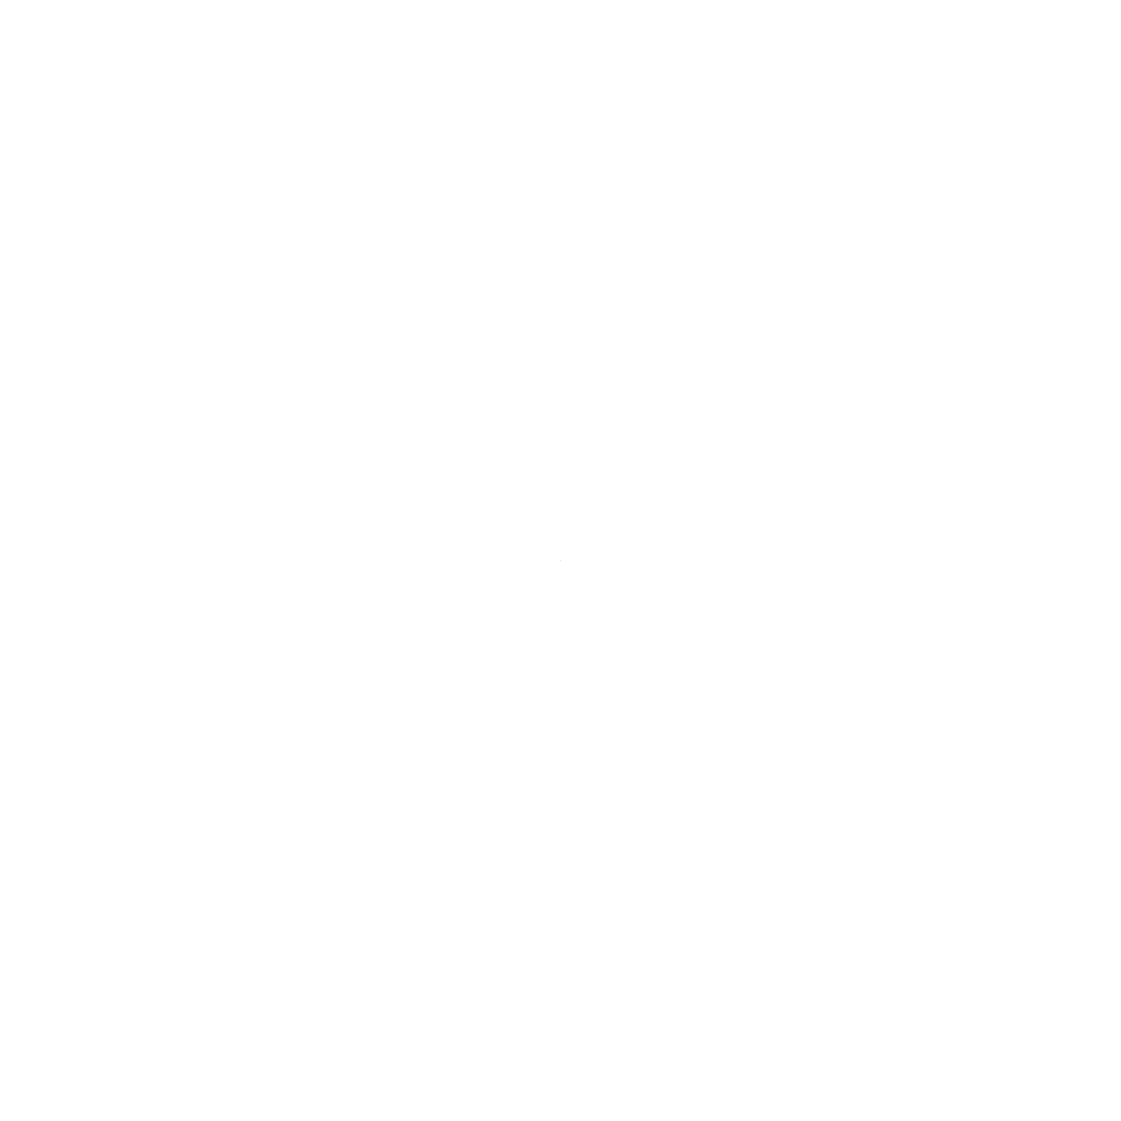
# Model space of a CAD drawing. Header units: inches. Extents: x 15.2895810012 to 15.2895810012, y 15.1576087619 to 15.1576087619.
import ezdxf

# ---------------------------------------------------------------- set-up
doc = ezdxf.new("R2010")
doc.units = ezdxf.units.IN
doc.header["$MEASUREMENT"] = 0
doc.linetypes.add('CENTER', pattern=[2, 1.25, -0.25, 0.25, -0.25])
doc.layers.add('Center LIne', color=30, linetype='CENTER')

msp = doc.modelspace()

# ---------------------------------------------------------------- linework, layer by layer
at = {"layer": 'Center LIne'}
msp.add_line((15.2895810012, 15.1576087619), (15.2895810012, 15.1576087619), dxfattribs=at)

doc.saveas('drawing.dxf')
